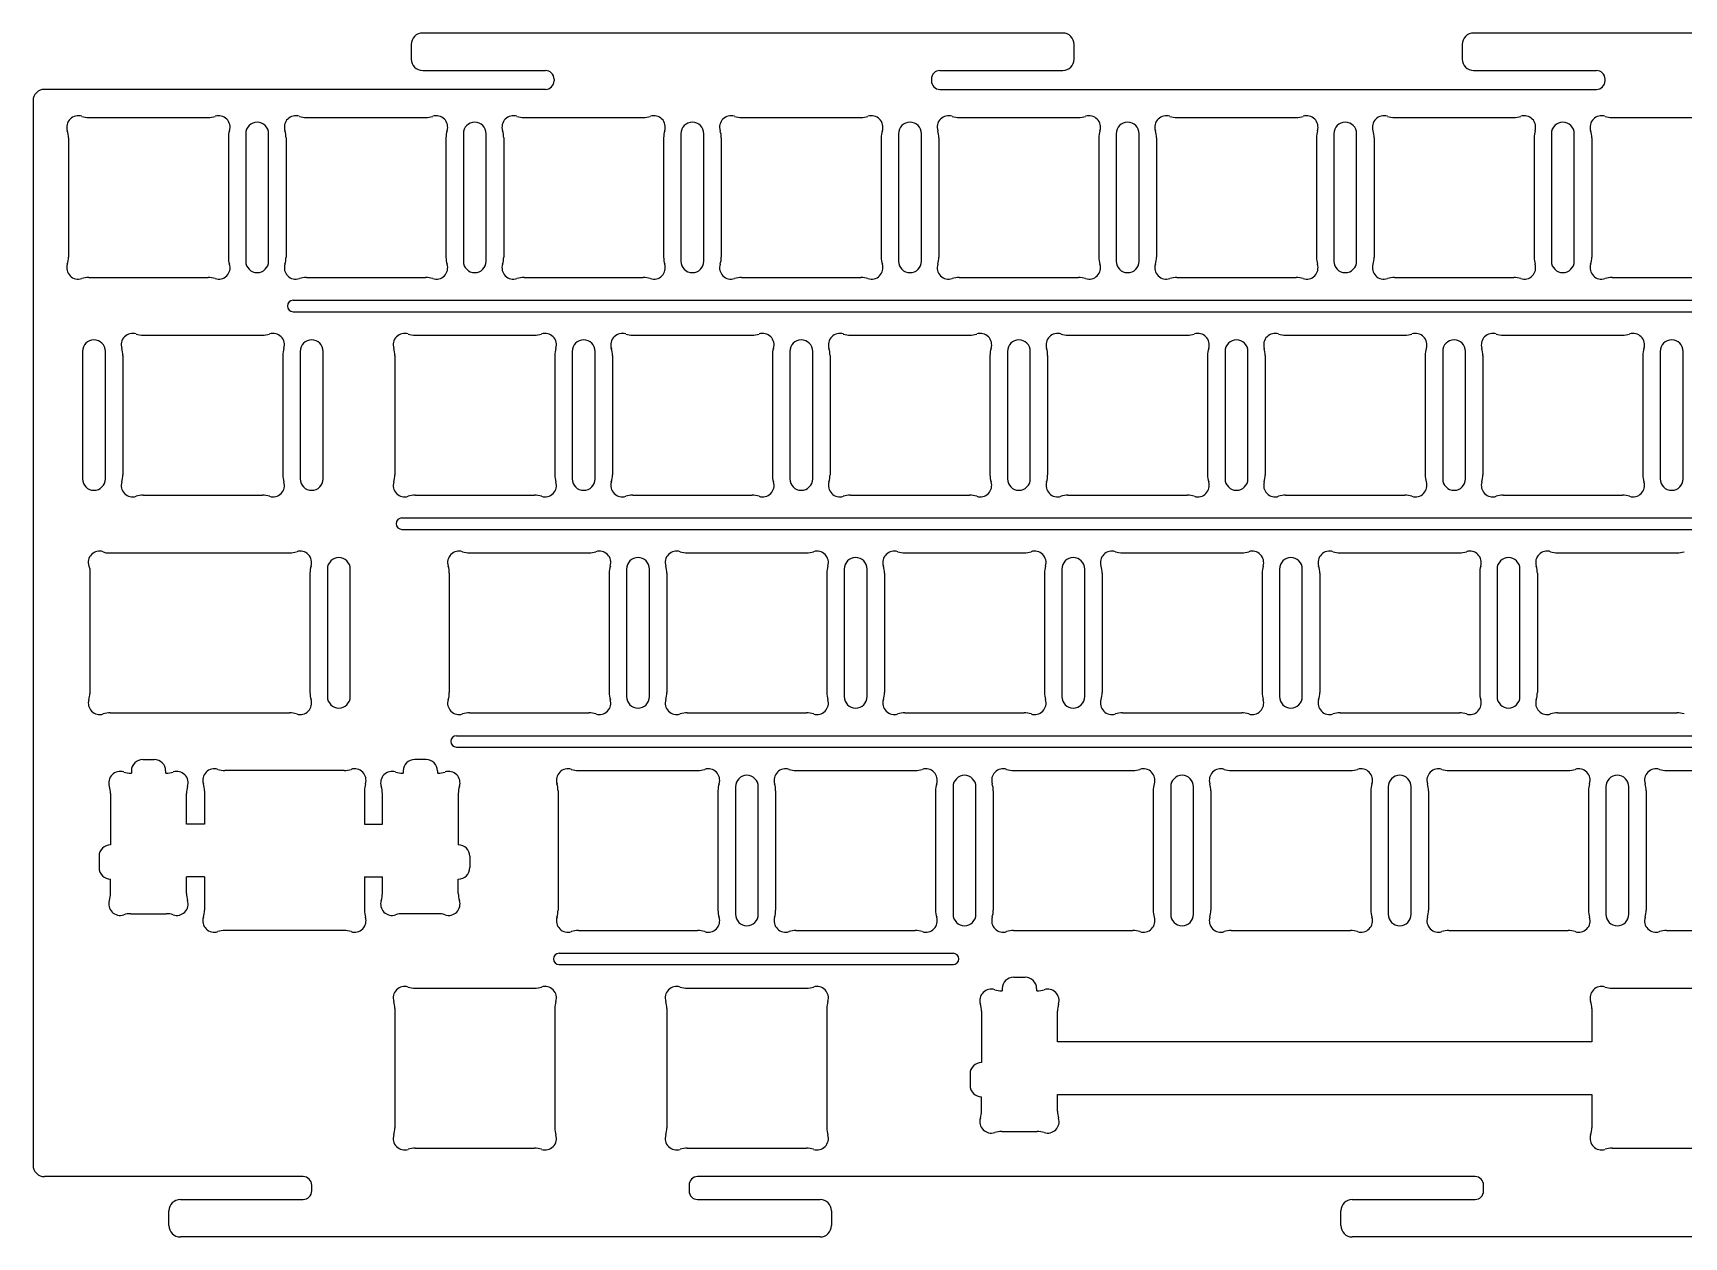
# Model space of a CAD drawing. Header units: millimetres. Extents: x 1875 to 2162, y 1940 to 2045.
# Drawn here: x 1875.2 to 2019.7, y 1939.7 to 2045 of the extents above; entities that cross this region are included whole.
import ezdxf

# ---------------------------------------------------------------- set-up
doc = ezdxf.new("R2010")
doc.units = ezdxf.units.MM

msp = doc.modelspace()

# ---------------------------------------------------------------- linework, layer by layer
for p, q in [((1965.31, 2045.02), (1909.28, 2045.02)), ((2057.31, 2045.02), (2001.28, 2045.02)), ((1908.28, 2044.02), (1908.28, 2042.74)), ((1966.31, 2042.74), (1966.31, 2044.02)), ((2000.28, 2044.02), (2000.28, 2042.74)), ((1909.28, 2041.74), (1920.03, 2041.74)), ((1920.78, 2040.99), (1920.78, 2040.84)), ((1953.81, 2040.99), (1953.81, 2040.84)), ((1954.56, 2041.74), (1965.31, 2041.74)), ((2001.28, 2041.74), (2012.03, 2041.74)), ((2012.78, 2040.84), (2012.78, 2040.99)), ((1920.03, 2040.09), (1876.17, 2040.09)), ((1954.56, 2040.09), (2012.03, 2040.09)), ((1875.17, 2039.09), (1875.17, 1945.94)), ((1880.05, 2037.63), (1890.49, 2037.63)), ((1899.1, 2037.63), (1909.54, 2037.63)), ((1918.15, 2037.63), (1928.59, 2037.63)), ((1937.2, 2037.63), (1947.64, 2037.63)), ((1956.25, 2037.63), (1966.69, 2037.63)), ((1975.3, 2037.63), (1985.74, 2037.63)), ((1994.35, 2037.63), (2004.79, 2037.63)), ((2013.4, 2037.63), (2023.84, 2037.63)), ((1878.27, 2035.85), (1878.27, 2025.41)), ((1892.27, 2035.85), (1892.27, 2025.41)), ((1893.79, 2036.21), (1893.79, 2025.05)), ((1895.79, 2025.05), (1895.79, 2036.21)), ((1897.32, 2035.85), (1897.32, 2025.41)), ((1911.32, 2035.85), (1911.32, 2025.41)), ((1912.84, 2036.21), (1912.84, 2025.05)), ((1914.84, 2025.05), (1914.84, 2036.21)), ((1916.37, 2035.85), (1916.37, 2025.41)), ((1930.37, 2035.85), (1930.37, 2025.41)), ((1931.89, 2036.21), (1931.89, 2025.05)), ((1933.89, 2025.05), (1933.89, 2036.21)), ((1935.42, 2035.85), (1935.42, 2025.41)), ((1949.42, 2035.85), (1949.42, 2025.41)), ((1950.94, 2036.21), (1950.94, 2025.05)), ((1952.94, 2025.05), (1952.94, 2036.21)), ((1954.47, 2035.85), (1954.47, 2025.41)), ((1968.47, 2035.85), (1968.47, 2025.41)), ((1969.99, 2036.21), (1969.99, 2025.05)), ((1971.99, 2025.05), (1971.99, 2036.21)), ((1973.52, 2035.85), (1973.52, 2025.41)), ((1987.52, 2035.85), (1987.52, 2025.41)), ((1989.04, 2036.21), (1989.04, 2025.05)), ((1991.04, 2025.05), (1991.04, 2036.21)), ((1992.57, 2035.85), (1992.57, 2025.41)), ((2006.57, 2035.85), (2006.57, 2025.41)), ((2008.09, 2036.21), (2008.09, 2025.05)), ((2010.09, 2025.05), (2010.09, 2036.21)), ((2011.62, 2035.85), (2011.62, 2025.41)), ((1880.05, 2023.63), (1890.49, 2023.63)), ((1899.1, 2023.63), (1909.54, 2023.63)), ((1918.15, 2023.63), (1928.59, 2023.63)), ((1937.2, 2023.63), (1947.64, 2023.63)), ((1956.25, 2023.63), (1966.69, 2023.63)), ((1975.3, 2023.63), (1985.74, 2023.63)), ((1994.35, 2023.63), (2004.79, 2023.63)), ((2013.4, 2023.63), (2023.84, 2023.63)), ((1897.94, 2021.63), (2120.94, 2021.63)), ((1897.94, 2020.63), (2120.94, 2020.63)), ((1884.81, 2018.58), (1895.25, 2018.58)), ((1908.62, 2018.58), (1919.06, 2018.58)), ((1927.67, 2018.58), (1938.11, 2018.58)), ((1946.72, 2018.58), (1957.16, 2018.58)), ((1965.77, 2018.58), (1976.21, 2018.58)), ((1984.82, 2018.58), (1995.26, 2018.58)), ((2003.87, 2018.58), (2014.31, 2018.58)), ((1879.5, 2017.16), (1879.5, 2006)), ((1881.5, 2006), (1881.5, 2017.16)), ((1883.03, 2016.8), (1883.03, 2006.36)), ((1897.03, 2016.8), (1897.03, 2006.36)), ((1898.56, 2017.16), (1898.56, 2006)), ((1900.56, 2006), (1900.56, 2017.16)), ((1906.84, 2016.8), (1906.84, 2006.36)), ((1920.84, 2016.8), (1920.84, 2006.36)), ((1922.37, 2017.16), (1922.37, 2006)), ((1924.37, 2006), (1924.37, 2017.16)), ((1925.89, 2016.8), (1925.89, 2006.36)), ((1939.89, 2016.8), (1939.89, 2006.36)), ((1941.42, 2017.16), (1941.42, 2006)), ((1943.42, 2006), (1943.42, 2017.16)), ((1944.94, 2016.8), (1944.94, 2006.36)), ((1958.94, 2016.8), (1958.94, 2006.36)), ((1960.47, 2017.16), (1960.47, 2006)), ((1962.47, 2006), (1962.47, 2017.16)), ((1963.99, 2016.8), (1963.99, 2006.36)), ((1977.99, 2016.8), (1977.99, 2006.36)), ((1979.52, 2017.16), (1979.52, 2006)), ((1981.52, 2006), (1981.52, 2017.16)), ((1983.04, 2016.8), (1983.04, 2006.36)), ((1997.04, 2016.8), (1997.04, 2006.36)), ((1998.57, 2017.16), (1998.57, 2006)), ((2000.57, 2006), (2000.57, 2017.16)), ((2002.09, 2016.8), (2002.09, 2006.36)), ((2016.09, 2016.8), (2016.09, 2006.36)), ((2017.62, 2017.16), (2017.62, 2006)), ((2019.62, 2006), (2019.62, 2017.16)), ((1884.81, 2004.58), (1895.25, 2004.58)), ((1908.62, 2004.58), (1919.06, 2004.58)), ((1927.67, 2004.58), (1938.11, 2004.58)), ((1946.72, 2004.58), (1957.16, 2004.58)), ((1965.77, 2004.58), (1976.21, 2004.58)), ((1984.82, 2004.58), (1995.26, 2004.58)), ((2003.87, 2004.58), (2014.31, 2004.58)), ((1907.46, 2002.58), (2130.46, 2002.58)), ((1907.46, 2001.58), (2130.46, 2001.58)), ((1881.54, 1999.53), (1897.63, 1999.53)), ((1913.39, 1999.53), (1923.83, 1999.53)), ((1932.44, 1999.53), (1942.88, 1999.53)), ((1951.49, 1999.53), (1961.93, 1999.53)), ((1970.54, 1999.53), (1980.98, 1999.53)), ((1989.59, 1999.53), (2000.03, 1999.53)), ((2008.63, 1999.53), (2019.08, 1999.53)), ((1880.15, 1998.14), (1880.15, 1987.2)), ((1899.41, 1997.75), (1899.41, 1987.31)), ((1900.94, 1998.11), (1900.94, 1986.95)), ((1902.94, 1986.95), (1902.94, 1998.11)), ((1911.61, 1997.75), (1911.61, 1987.31)), ((1925.61, 1997.75), (1925.61, 1987.31)), ((1927.13, 1998.11), (1927.13, 1986.95)), ((1929.13, 1986.95), (1929.13, 1998.11)), ((1930.66, 1997.75), (1930.66, 1987.31)), ((1944.66, 1997.75), (1944.66, 1987.31)), ((1946.18, 1998.11), (1946.18, 1986.95)), ((1948.18, 1986.95), (1948.18, 1998.11)), ((1949.71, 1997.75), (1949.71, 1987.31)), ((1963.71, 1997.75), (1963.71, 1987.31)), ((1965.23, 1998.11), (1965.23, 1986.95)), ((1967.23, 1986.95), (1967.23, 1998.11)), ((1968.76, 1997.75), (1968.76, 1987.31)), ((1982.76, 1997.75), (1982.76, 1987.31)), ((1984.28, 1998.11), (1984.28, 1986.95)), ((1986.28, 1986.95), (1986.28, 1998.11)), ((1987.81, 1997.75), (1987.81, 1987.31)), ((2001.81, 1997.75), (2001.81, 1987.31)), ((2003.33, 1998.11), (2003.33, 1986.95)), ((2005.33, 1986.95), (2005.33, 1998.11)), ((2006.86, 1997.75), (2006.86, 1987.31)), ((1881.93, 1985.53), (1897.63, 1985.53)), ((1913.39, 1985.53), (1923.83, 1985.53)), ((1932.44, 1985.53), (1942.88, 1985.53)), ((1951.49, 1985.53), (1961.93, 1985.53)), ((1970.54, 1985.53), (1980.98, 1985.53)), ((1989.59, 1985.53), (2000.03, 1985.53)), ((2008.63, 1985.53), (2019.08, 1985.53)), ((1912.23, 1983.53), (2135.23, 1983.53)), ((1884.78, 1981.45), (1885.78, 1981.45)), ((1909.58, 1981.45), (1908.58, 1981.45)), ((1912.23, 1982.53), (2135.23, 1982.53)), ((1883.73, 1980.25), (1883.78, 1980.25)), ((1883.78, 1980.45), (1883.78, 1980.25)), ((1886.78, 1980.45), (1886.78, 1980.25)), ((1886.82, 1980.25), (1886.78, 1980.25)), ((1902.4, 1980.48), (1891.96, 1980.48)), ((1907.53, 1980.25), (1907.58, 1980.25)), ((1907.58, 1980.45), (1907.58, 1980.25)), ((1910.58, 1980.45), (1910.58, 1980.25)), ((1910.62, 1980.25), (1910.58, 1980.25)), ((1922.91, 1980.48), (1933.35, 1980.48)), ((1941.96, 1980.48), (1952.4, 1980.48)), ((1961.01, 1980.48), (1971.45, 1980.48)), ((1980.06, 1980.48), (1990.5, 1980.48)), ((1999.11, 1980.48), (2009.55, 1980.48)), ((2018.16, 1980.48), (2028.6, 1980.48)), ((1890.18, 1978.7), (1890.18, 1975.78)), ((1904.18, 1978.7), (1904.18, 1975.78)), ((1921.13, 1978.7), (1921.13, 1968.26)), ((1935.13, 1978.7), (1935.13, 1968.26)), ((1936.66, 1979.06), (1936.66, 1967.9)), ((1938.66, 1967.9), (1938.66, 1979.06)), ((1940.18, 1978.7), (1940.18, 1968.26)), ((1954.18, 1978.7), (1954.18, 1968.26)), ((1955.71, 1979.06), (1955.71, 1967.9)), ((1957.71, 1967.9), (1957.71, 1979.06)), ((1959.23, 1978.7), (1959.23, 1968.26)), ((1973.23, 1978.7), (1973.23, 1968.26)), ((1974.76, 1979.06), (1974.76, 1967.9)), ((1976.76, 1967.9), (1976.76, 1979.06)), ((1978.28, 1978.7), (1978.28, 1968.26)), ((1992.28, 1978.7), (1992.28, 1968.26)), ((1993.81, 1979.06), (1993.81, 1967.9)), ((1995.81, 1967.9), (1995.81, 1979.06)), ((1997.33, 1978.7), (1997.33, 1968.26)), ((2011.33, 1978.7), (2011.33, 1968.26)), ((2012.86, 1979.06), (2012.86, 1967.9)), ((2014.86, 1967.9), (2014.86, 1979.06)), ((2016.38, 1978.7), (2016.38, 1968.26)), ((1881.95, 1978.47), (1881.95, 1973.98)), ((1888.6, 1975.78), (1888.6, 1978.47)), ((1905.75, 1975.78), (1905.75, 1978.47)), ((1912.4, 1978.47), (1912.4, 1973.98)), ((1890.18, 1975.78), (1888.6, 1975.78)), ((1904.18, 1975.78), (1905.75, 1975.78)), ((1880.95, 1972.98), (1880.95, 1971.98)), ((1913.4, 1972.98), (1913.4, 1971.98)), ((1881.95, 1969.73), (1881.95, 1970.98)), ((1888.6, 1969.73), (1888.6, 1971.18)), ((1890.18, 1971.18), (1888.6, 1971.18)), ((1890.18, 1971.18), (1890.18, 1968.26)), ((1904.18, 1971.18), (1905.75, 1971.18)), ((1904.18, 1971.18), (1904.18, 1968.26)), ((1905.75, 1969.73), (1905.75, 1971.18)), ((1912.4, 1969.73), (1912.4, 1970.98)), ((1883.73, 1967.95), (1886.82, 1967.95)), ((1910.62, 1967.95), (1907.53, 1967.95)), ((1902.4, 1966.48), (1891.96, 1966.48)), ((1922.91, 1966.48), (1933.35, 1966.48)), ((1941.96, 1966.48), (1952.4, 1966.48)), ((1961.01, 1966.48), (1971.45, 1966.48)), ((1980.06, 1966.48), (1990.5, 1966.48)), ((1999.11, 1966.48), (2009.55, 1966.48)), ((2018.16, 1966.48), (2028.6, 1966.48)), ((1921.23, 1964.49), (1955.71, 1964.49)), ((1921.23, 1963.49), (1955.71, 1963.49)), ((1908.62, 1961.43), (1919.07, 1961.43)), ((1932.44, 1961.43), (1942.88, 1961.43)), ((1959.97, 1961.2), (1960.02, 1961.2)), ((1960.02, 1961.4), (1960.02, 1961.2)), ((1961.02, 1962.4), (1962.02, 1962.4)), ((1963.02, 1961.4), (1963.02, 1961.2)), ((1963.07, 1961.2), (1963.02, 1961.2)), ((2013.4, 1961.43), (2023.84, 1961.43)), ((1906.85, 1959.65), (1906.85, 1949.21)), ((1920.85, 1959.65), (1920.85, 1949.21)), ((1930.66, 1959.65), (1930.66, 1949.21)), ((1944.66, 1959.65), (1944.66, 1949.21)), ((1958.2, 1959.42), (1958.2, 1954.93)), ((1964.85, 1956.73), (1964.85, 1959.42)), ((2011.62, 1959.65), (2011.62, 1956.73)), ((1957.2, 1953.93), (1957.2, 1952.93)), ((1958.2, 1950.68), (1958.2, 1951.93)), ((1964.85, 1950.68), (1964.85, 1952.13)), ((2011.62, 1952.13), (2011.62, 1949.21)), ((1959.97, 1948.9), (1963.07, 1948.9)), ((1908.62, 1947.43), (1919.07, 1947.43)), ((1932.44, 1947.43), (1942.88, 1947.43)), ((2013.4, 1947.43), (2023.84, 1947.43)), ((1898.82, 1944.94), (1876.17, 1944.94)), ((1899.57, 1943.69), (1899.57, 1944.19)), ((1932.6, 1944.19), (1932.6, 1943.69)), ((2001.4, 1944.94), (1933.35, 1944.94)), ((2002.15, 1943.69), (2002.15, 1944.19)), ((1888.07, 1942.94), (1898.82, 1942.94)), ((1933.35, 1942.94), (1944.07, 1942.94)), ((1990.65, 1942.94), (2001.4, 1942.94)), ((1887.07, 1940.66), (1887.07, 1941.94)), ((1945.07, 1941.94), (1945.07, 1940.66)), ((1989.65, 1940.66), (1989.65, 1941.94)), ((1944.07, 1939.66), (1888.07, 1939.66)), ((2046.65, 1939.66), (1990.65, 1939.66))]:
    msp.add_line(p, q)
at = {"color": 0}
for p, q in [((2011.62, 1956.73), (1964.85, 1956.73)), ((1964.85, 1952.13), (2011.62, 1952.13))]:
    msp.add_line(p, q, dxfattribs=at)
for points in [[(1881.31, 1999.63), (1881.54, 1999.53)], [(1880.05, 1998.37), (1880.15, 1998.14)]]:
    msp.add_lwpolyline(points)
for centre, radius, start, end in [((1909.28, 2044.02), 1, 90, 180), ((1965.31, 2044.02), 1, 0, 90), ((2001.28, 2044.02), 1, 90, 180), ((1909.28, 2042.74), 1, 180, 270), ((1965.31, 2042.74), 1, 270, 0), ((2001.28, 2042.74), 1, 180, 270), ((1920.03, 2040.99), 0.75, 0, 90), ((1920.03, 2040.84), 0.75, 270, 0), ((1954.56, 2040.99), 0.75, 90, 180), ((1954.56, 2040.84), 0.75, 180, 270), ((2012.03, 2040.99), 0.75, 360, 90), ((2012.03, 2040.84), 0.75, 270, 360), ((1876.17, 2039.09), 1, 90, 180), ((1879.12, 2036.78), 1, 72.0237, 197.9763), ((1876.27, 2035.85), 2, 0, 17.9763), ((1880.05, 2039.63), 2, 252.0237, 270), ((1890.49, 2039.63), 2, 270, 287.9763), ((1891.42, 2036.78), 1, 342.0237, 107.9763), ((1894.27, 2035.85), 2, 162.0237, 180), ((1894.79, 2036.21), 1, 0, 180), ((1898.17, 2036.78), 1, 72.0237, 197.9763), ((1895.32, 2035.85), 2, 0, 17.9763), ((1899.1, 2039.63), 2, 252.0237, 270), ((1909.54, 2039.63), 2, 270, 287.9763), ((1910.47, 2036.78), 1, 342.0237, 107.9763), ((1913.32, 2035.85), 2, 162.0237, 180), ((1913.84, 2036.21), 1, 0, 180), ((1917.22, 2036.78), 1, 72.0237, 197.9763), ((1914.37, 2035.85), 2, 0, 17.9763), ((1918.15, 2039.63), 2, 252.0237, 270), ((1928.59, 2039.63), 2, 270, 287.9763), ((1929.52, 2036.78), 1, 342.0237, 107.9763), ((1932.37, 2035.85), 2, 162.0237, 180), ((1932.89, 2036.21), 1, 0, 180), ((1936.27, 2036.78), 1, 72.0237, 197.9763), ((1933.42, 2035.85), 2, 0, 17.9763), ((1937.2, 2039.63), 2, 252.0237, 270), ((1947.64, 2039.63), 2, 270, 287.9763), ((1948.57, 2036.78), 1, 342.0237, 107.9763), ((1951.42, 2035.85), 2, 162.0237, 180), ((1951.94, 2036.21), 1, 0, 180), ((1955.32, 2036.78), 1, 72.0237, 197.9763), ((1952.47, 2035.85), 2, 0, 17.9763), ((1956.25, 2039.63), 2, 252.0237, 270), ((1966.69, 2039.63), 2, 270, 287.9763), ((1967.62, 2036.78), 1, 342.0237, 107.9763), ((1970.47, 2035.85), 2, 162.0237, 180), ((1970.99, 2036.21), 1, 0, 180), ((1974.37, 2036.78), 1, 72.0237, 197.9763), ((1971.52, 2035.85), 2, 0, 17.9763), ((1975.3, 2039.63), 2, 252.0237, 270), ((1985.74, 2039.63), 2, 270, 287.9763), ((1986.66, 2036.78), 1, 342.0237, 107.9763), ((1989.52, 2035.85), 2, 162.0237, 180), ((1990.04, 2036.21), 1, 0, 180), ((1993.42, 2036.78), 1, 72.0237, 197.9763), ((1990.57, 2035.85), 2, 0, 17.9763), ((1994.35, 2039.63), 2, 252.0237, 270), ((2004.79, 2039.63), 2, 270, 287.9763), ((2005.71, 2036.78), 1, 342.0237, 107.9763), ((2008.57, 2035.85), 2, 162.0237, 180), ((2009.09, 2036.21), 1, 0, 180), ((2012.47, 2036.78), 1, 72.0237, 197.9763), ((2009.62, 2035.85), 2, 0, 17.9763), ((2013.4, 2039.63), 2, 252.0237, 270), ((1879.12, 2024.48), 1, 162.0237, 287.9763), ((1876.27, 2025.41), 2, 342.0237, 0), ((1891.42, 2024.48), 1, 252.0237, 17.9763), ((1894.27, 2025.41), 2, 180, 197.9763), ((1894.79, 2025.05), 1, 180, 360), ((1898.17, 2024.48), 1, 162.0237, 287.9763), ((1895.32, 2025.41), 2, 342.0237, 0), ((1910.47, 2024.48), 1, 252.0237, 17.9763), ((1913.32, 2025.41), 2, 180, 197.9763), ((1913.84, 2025.05), 1, 180, 360), ((1917.22, 2024.48), 1, 162.0237, 287.9763), ((1914.37, 2025.41), 2, 342.0237, 0), ((1929.52, 2024.48), 1, 252.0237, 17.9763), ((1932.37, 2025.41), 2, 180, 197.9763), ((1932.89, 2025.05), 1, 180, 360), ((1936.27, 2024.48), 1, 162.0237, 287.9763), ((1933.42, 2025.41), 2, 342.0237, 0), ((1948.57, 2024.48), 1, 252.0237, 17.9763), ((1951.42, 2025.41), 2, 180, 197.9763), ((1951.94, 2025.05), 1, 180, 360), ((1955.32, 2024.48), 1, 162.0237, 287.9763), ((1952.47, 2025.41), 2, 342.0237, 0), ((1967.62, 2024.48), 1, 252.0237, 17.9763), ((1970.47, 2025.41), 2, 180, 197.9763), ((1970.99, 2025.05), 1, 180, 360), ((1974.37, 2024.48), 1, 162.0237, 287.9763), ((1971.52, 2025.41), 2, 342.0237, 0), ((1986.66, 2024.48), 1, 252.0237, 17.9763), ((1989.52, 2025.41), 2, 180, 197.9763), ((1990.04, 2025.05), 1, 180, 360), ((1993.42, 2024.48), 1, 162.0237, 287.9763), ((1990.57, 2025.41), 2, 342.0237, 0), ((2005.71, 2024.48), 1, 252.0237, 17.9763), ((2008.57, 2025.41), 2, 180, 197.9763), ((2009.09, 2025.05), 1, 180, 360), ((2012.47, 2024.48), 1, 162.0237, 287.9763), ((2009.62, 2025.41), 2, 342.0237, 0), ((1880.05, 2021.63), 2, 90, 107.9763), ((1890.49, 2021.63), 2, 72.0237, 90), ((1899.1, 2021.63), 2, 90, 107.9763), ((1909.54, 2021.63), 2, 72.0237, 90), ((1918.15, 2021.63), 2, 90, 107.9763), ((1928.59, 2021.63), 2, 72.0237, 90), ((1937.2, 2021.63), 2, 90, 107.9763), ((1947.64, 2021.63), 2, 72.0237, 90), ((1956.25, 2021.63), 2, 90, 107.9763), ((1966.69, 2021.63), 2, 72.0237, 90), ((1975.3, 2021.63), 2, 90, 107.9763), ((1985.74, 2021.63), 2, 72.0237, 90), ((1994.35, 2021.63), 2, 90, 107.9763), ((2004.79, 2021.63), 2, 72.0237, 90), ((2013.4, 2021.63), 2, 90, 107.9763), ((1897.94, 2021.13), 0.5, 90, 270), ((1880.5, 2017.16), 1, 0, 180), ((1883.89, 2017.73), 1, 72.0237, 197.9763), ((1884.81, 2020.58), 2, 252.0237, 270), ((1895.25, 2020.58), 2, 270, 287.9763), ((1896.18, 2017.73), 1, 342.0237, 107.9763), ((1899.56, 2017.16), 1, 0, 180), ((1907.7, 2017.73), 1, 72.0237, 197.9763), ((1908.62, 2020.58), 2, 252.0237, 270), ((1919.06, 2020.58), 2, 270, 287.9763), ((1919.99, 2017.73), 1, 342.0237, 107.9763), ((1923.37, 2017.16), 1, 0, 180), ((1926.75, 2017.73), 1, 72.0237, 197.9763), ((1927.67, 2020.58), 2, 252.0237, 270), ((1938.11, 2020.58), 2, 270, 287.9763), ((1939.04, 2017.73), 1, 342.0237, 107.9763), ((1942.42, 2017.16), 1, 0, 180), ((1945.8, 2017.73), 1, 72.0237, 197.9763), ((1946.72, 2020.58), 2, 252.0237, 270), ((1957.16, 2020.58), 2, 270, 287.9763), ((1958.09, 2017.73), 1, 342.0237, 107.9763), ((1961.47, 2017.16), 1, 0, 180), ((1964.85, 2017.73), 1, 72.0237, 197.9763), ((1965.77, 2020.58), 2, 252.0237, 270), ((1976.21, 2020.58), 2, 270, 287.9763), ((1977.14, 2017.73), 1, 342.0237, 107.9763), ((1980.52, 2017.16), 1, 0, 180), ((1983.9, 2017.73), 1, 72.0237, 197.9763), ((1984.82, 2020.58), 2, 252.0237, 270), ((1995.26, 2020.58), 2, 270, 287.9763), ((1996.19, 2017.73), 1, 342.0237, 107.9763), ((1999.57, 2017.16), 1, 0, 180), ((2002.95, 2017.73), 1, 72.0237, 197.9763), ((2003.87, 2020.58), 2, 252.0237, 270), ((2014.31, 2020.58), 2, 270, 287.9763), ((2015.24, 2017.73), 1, 342.0237, 107.9763), ((2018.62, 2017.16), 1, 0, 180), ((1881.03, 2016.8), 2, 0, 17.9763), ((1899.03, 2016.8), 2, 162.0237, 180), ((1904.84, 2016.8), 2, 0, 17.9763), ((1922.84, 2016.8), 2, 162.0237, 180), ((1923.89, 2016.8), 2, 0, 17.9763), ((1941.89, 2016.8), 2, 162.0237, 180), ((1942.94, 2016.8), 2, 0, 17.9763), ((1960.94, 2016.8), 2, 162.0237, 180), ((1961.99, 2016.8), 2, 0, 17.9763), ((1979.99, 2016.8), 2, 162.0237, 180), ((1981.04, 2016.8), 2, 0, 17.9763), ((1999.04, 2016.8), 2, 162.0237, 180), ((2000.09, 2016.8), 2, 0, 17.9763), ((2018.09, 2016.8), 2, 162.0237, 180), ((1880.5, 2006), 1, 180, 360), ((1881.03, 2006.36), 2, 342.0237, 0), ((1899.03, 2006.36), 2, 180, 197.9763), ((1899.56, 2006), 1, 180, 360), ((1904.84, 2006.36), 2, 342.0237, 0), ((1922.84, 2006.36), 2, 180, 197.9763), ((1923.37, 2006), 1, 180, 360), ((1923.89, 2006.36), 2, 342.0237, 0), ((1941.89, 2006.36), 2, 180, 197.9763), ((1942.42, 2006), 1, 180, 360), ((1942.94, 2006.36), 2, 342.0237, 0), ((1960.94, 2006.36), 2, 180, 197.9763), ((1961.47, 2006), 1, 180, 360), ((1961.99, 2006.36), 2, 342.0237, 0), ((1979.99, 2006.36), 2, 180, 197.9763), ((1980.52, 2006), 1, 180, 360), ((1981.04, 2006.36), 2, 342.0237, 0), ((1999.04, 2006.36), 2, 180, 197.9763), ((1999.57, 2006), 1, 180, 360), ((2000.09, 2006.36), 2, 342.0237, 0), ((2018.09, 2006.36), 2, 180, 197.9763), ((2018.62, 2006), 1, 180, 360), ((1883.89, 2005.43), 1, 162.0237, 287.9763), ((1884.81, 2002.58), 2, 90, 107.9763), ((1895.25, 2002.58), 2, 72.0237, 90), ((1896.18, 2005.43), 1, 252.0237, 17.9763), ((1907.7, 2005.43), 1, 162.0237, 287.9763), ((1908.62, 2002.58), 2, 90, 107.9763), ((1919.06, 2002.58), 2, 72.0237, 90), ((1919.99, 2005.43), 1, 252.0237, 17.9763), ((1926.75, 2005.43), 1, 162.0237, 287.9763), ((1927.67, 2002.58), 2, 90, 107.9763), ((1938.11, 2002.58), 2, 72.0237, 90), ((1939.04, 2005.43), 1, 252.0237, 17.9763), ((1945.8, 2005.43), 1, 162.0237, 287.9763), ((1946.72, 2002.58), 2, 90, 107.9763), ((1957.16, 2002.58), 2, 72.0237, 90), ((1958.09, 2005.43), 1, 252.0237, 17.9763), ((1964.85, 2005.43), 1, 162.0237, 287.9763), ((1965.77, 2002.58), 2, 90, 107.9763), ((1976.21, 2002.58), 2, 72.0237, 90), ((1977.14, 2005.43), 1, 252.0237, 17.9763), ((1983.9, 2005.43), 1, 162.0237, 287.9763), ((1984.82, 2002.58), 2, 90, 107.9763), ((1995.26, 2002.58), 2, 72.0237, 90), ((1996.19, 2005.43), 1, 252.0237, 17.9763), ((2002.95, 2005.43), 1, 162.0237, 287.9763), ((2003.87, 2002.58), 2, 90, 107.9763), ((2014.31, 2002.58), 2, 72.0237, 90), ((2015.24, 2005.43), 1, 252.0237, 17.9763), ((1907.46, 2002.08), 0.5, 90, 270), ((1881, 1998.68), 1, 72.0237, 197.9763), ((1897.63, 2001.53), 2, 270, 287.9763), ((1898.56, 1998.68), 1, 342.0237, 107.9763), ((1901.94, 1998.11), 1, 0, 180), ((1912.46, 1998.68), 1, 72.0237, 197.9763), ((1913.39, 2001.53), 2, 252.0237, 270), ((1923.83, 2001.53), 2, 270, 287.9763), ((1924.75, 1998.68), 1, 342.0237, 107.9763), ((1928.13, 1998.11), 1, 0, 180), ((1931.51, 1998.68), 1, 72.0237, 197.9763), ((1932.44, 2001.53), 2, 252.0237, 270), ((1942.88, 2001.53), 2, 270, 287.9763), ((1943.8, 1998.68), 1, 342.0237, 107.9763), ((1947.18, 1998.11), 1, 0, 180), ((1950.56, 1998.68), 1, 72.0237, 197.9763), ((1951.49, 2001.53), 2, 252.0237, 270), ((1961.93, 2001.53), 2, 270, 287.9763), ((1962.85, 1998.68), 1, 342.0237, 107.9763), ((1966.23, 1998.11), 1, 0, 180), ((1969.61, 1998.68), 1, 72.0237, 197.9763), ((1970.54, 2001.53), 2, 252.0237, 270), ((1980.98, 2001.53), 2, 270, 287.9763), ((1981.9, 1998.68), 1, 342.0237, 107.9763), ((1985.28, 1998.11), 1, 0, 180), ((1988.66, 1998.68), 1, 72.0237, 197.9763), ((1989.59, 2001.53), 2, 252.0237, 270), ((2000.03, 2001.53), 2, 270, 287.9763), ((2000.95, 1998.68), 1, 342.0237, 107.9763), ((2004.33, 1998.11), 1, 0, 180), ((2007.71, 1998.68), 1, 72.0237, 197.9763), ((2008.63, 2001.53), 2, 252.0237, 270), ((2019.08, 2001.53), 2, 270, 287.9763), ((1901.41, 1997.75), 2, 162.0237, 180), ((1909.61, 1997.75), 2, 0, 17.9763), ((1927.61, 1997.75), 2, 162.0237, 180), ((1928.66, 1997.75), 2, 0, 17.9763), ((1946.66, 1997.75), 2, 162.0237, 180), ((1947.71, 1997.75), 2, 0, 17.9763), ((1965.71, 1997.75), 2, 162.0237, 180), ((1966.76, 1997.75), 2, 0, 17.9763), ((1984.76, 1997.75), 2, 162.0237, 180), ((1985.81, 1997.75), 2, 0, 17.9763), ((2003.81, 1997.75), 2, 162.0237, 180), ((2004.86, 1997.75), 2, 0, 17.9763), ((1901.41, 1987.31), 2, 180, 197.9763), ((1909.61, 1987.31), 2, 342.0237, 0), ((1927.61, 1987.31), 2, 180, 197.9763), ((1928.66, 1987.31), 2, 342.0237, 0), ((1946.66, 1987.31), 2, 180, 197.9763), ((1947.71, 1987.31), 2, 342.0237, 0), ((1965.71, 1987.31), 2, 180, 197.9763), ((1966.76, 1987.31), 2, 342.0237, 0), ((1984.76, 1987.31), 2, 180, 197.9763), ((1985.81, 1987.31), 2, 342.0237, 0), ((2003.81, 1987.31), 2, 180, 197.9763), ((2004.86, 1987.31), 2, 342.0237, 0), ((1881.01, 1986.38), 1, 162.0237, 287.9763), ((1878.15, 1987.31), 2, 342.0237, 356.8614), ((1898.56, 1986.38), 1, 252.0237, 17.9763), ((1901.94, 1986.95), 1, 180, 360), ((1912.46, 1986.38), 1, 162.0237, 287.9763), ((1924.75, 1986.38), 1, 252.0237, 17.9763), ((1928.13, 1986.95), 1, 180, 360), ((1931.51, 1986.38), 1, 162.0237, 287.9763), ((1943.8, 1986.38), 1, 252.0237, 17.9763), ((1947.18, 1986.95), 1, 180, 360), ((1950.56, 1986.38), 1, 162.0237, 287.9763), ((1962.85, 1986.38), 1, 252.0237, 17.9763), ((1966.23, 1986.95), 1, 180, 360), ((1969.61, 1986.38), 1, 162.0237, 287.9763), ((1981.9, 1986.38), 1, 252.0237, 17.9763), ((1985.28, 1986.95), 1, 180, 360), ((1988.66, 1986.38), 1, 162.0237, 287.9763), ((2000.95, 1986.38), 1, 252.0237, 17.9763), ((2004.33, 1986.95), 1, 180, 360), ((2007.71, 1986.38), 1, 162.0237, 287.9763), ((1881.93, 1983.53), 2, 90, 107.9763), ((1897.63, 1983.53), 2, 72.0237, 90), ((1913.39, 1983.53), 2, 90, 107.9763), ((1923.83, 1983.53), 2, 72.0237, 90), ((1932.44, 1983.53), 2, 90, 107.9763), ((1942.88, 1983.53), 2, 72.0237, 90), ((1951.49, 1983.53), 2, 90, 107.9763), ((1961.93, 1983.53), 2, 72.0237, 90), ((1970.54, 1983.53), 2, 90, 107.9763), ((1980.98, 1983.53), 2, 72.0237, 90), ((1989.59, 1983.53), 2, 90, 107.9763), ((2000.03, 1983.53), 2, 72.0237, 90), ((2008.63, 1983.53), 2, 90, 107.9763), ((2019.08, 1983.53), 2, 72.0237, 90), ((1912.23, 1983.03), 0.5, 90, 270), ((1884.78, 1980.45), 1, 90, 180), ((1885.78, 1980.45), 1, 360, 90), ((1908.58, 1980.45), 1, 90, 180), ((1909.58, 1980.45), 1, 0, 90), ((1882.8, 1979.4), 1, 72.0237, 197.9763), ((1883.73, 1982.25), 2, 252.0237, 270), ((1886.82, 1982.25), 2, 270, 287.9763), ((1887.75, 1979.4), 1, 342.0237, 107.9763), ((1891.03, 1979.63), 1, 72.0237, 197.9763), ((1891.96, 1982.48), 2, 252.0237, 270), ((1902.4, 1982.48), 2, 270, 287.9763), ((1903.32, 1979.63), 1, 342.0237, 107.9763), ((1906.6, 1979.4), 1, 72.0237, 197.9763), ((1907.53, 1982.25), 2, 252.0237, 270), ((1910.62, 1982.25), 2, 270, 287.9763), ((1911.55, 1979.4), 1, 342.0237, 107.9763), ((1921.99, 1979.63), 1, 72.0237, 197.9763), ((1922.91, 1982.48), 2, 252.0237, 270), ((1933.35, 1982.48), 2, 270, 287.9763), ((1934.28, 1979.63), 1, 342.0237, 107.9763), ((1937.66, 1979.06), 1, 0, 180), ((1941.04, 1979.63), 1, 72.0237, 197.9763), ((1941.96, 1982.48), 2, 252.0237, 270), ((1952.4, 1982.48), 2, 270, 287.9763), ((1953.33, 1979.63), 1, 342.0237, 107.9763), ((1956.71, 1979.06), 1, 0, 180), ((1960.09, 1979.63), 1, 72.0237, 197.9763), ((1961.01, 1982.48), 2, 252.0237, 270), ((1971.45, 1982.48), 2, 270, 287.9763), ((1972.38, 1979.63), 1, 342.0237, 107.9763), ((1975.76, 1979.06), 1, 0, 180), ((1979.14, 1979.63), 1, 72.0237, 197.9763), ((1980.06, 1982.48), 2, 252.0237, 270), ((1990.5, 1982.48), 2, 270, 287.9763), ((1991.43, 1979.63), 1, 342.0237, 107.9763), ((1994.81, 1979.06), 1, 0, 180), ((1998.19, 1979.63), 1, 72.0237, 197.9763), ((1999.11, 1982.48), 2, 252.0237, 270), ((2009.55, 1982.48), 2, 270, 287.9763), ((2010.48, 1979.63), 1, 342.0237, 107.9763), ((2013.86, 1979.06), 1, 0, 180), ((2017.24, 1979.63), 1, 72.0237, 197.9763), ((2018.16, 1982.48), 2, 252.0237, 270), ((1879.95, 1978.47), 2, 0, 17.9763), ((1890.6, 1978.47), 2, 162.0237, 180), ((1888.18, 1978.7), 2, 0, 17.9763), ((1906.18, 1978.7), 2, 162.0237, 180), ((1903.75, 1978.47), 2, 0, 17.9763), ((1914.4, 1978.47), 2, 162.0237, 180), ((1919.13, 1978.7), 2, 0, 17.9763), ((1937.13, 1978.7), 2, 162.0237, 180), ((1938.18, 1978.7), 2, 0, 17.9763), ((1956.18, 1978.7), 2, 162.0237, 180), ((1957.23, 1978.7), 2, 0, 17.9763), ((1975.23, 1978.7), 2, 162.0237, 180), ((1976.28, 1978.7), 2, 0, 17.9763), ((1994.28, 1978.7), 2, 162.0237, 180), ((1995.33, 1978.7), 2, 0, 17.9763), ((2013.33, 1978.7), 2, 162.0237, 180), ((2014.38, 1978.7), 2, 0, 17.9763), ((1881.95, 1972.98), 1, 90, 180), ((1912.4, 1972.98), 1, 0, 90), ((1881.95, 1971.98), 1, 180, 270), ((1912.4, 1971.98), 1, 270, 0), ((1882.8, 1968.8), 1, 162.0237, 287.9763), ((1879.95, 1969.73), 2, 342.0237, 0), ((1887.75, 1968.8), 1, 252.0237, 17.9763), ((1890.6, 1969.73), 2, 180, 197.9763), ((1906.6, 1968.8), 1, 162.0237, 287.9763), ((1903.75, 1969.73), 2, 342.0237, 0), ((1911.55, 1968.8), 1, 252.0237, 17.9763), ((1914.4, 1969.73), 2, 180, 197.9763), ((1883.73, 1965.95), 2, 90, 107.9763), ((1886.82, 1965.95), 2, 72.0237, 90), ((1891.03, 1967.33), 1, 162.0237, 287.9763), ((1888.18, 1968.26), 2, 342.0237, 0), ((1903.32, 1967.33), 1, 252.0237, 17.9763), ((1906.18, 1968.26), 2, 180, 197.9763), ((1907.53, 1965.95), 2, 90, 107.9763), ((1910.62, 1965.95), 2, 72.0237, 90), ((1921.99, 1967.33), 1, 162.0237, 287.9763), ((1919.13, 1968.26), 2, 342.0237, 0), ((1934.28, 1967.33), 1, 252.0237, 17.9763), ((1937.13, 1968.26), 2, 180, 197.9763), ((1937.66, 1967.9), 1, 180, 360), ((1941.04, 1967.33), 1, 162.0237, 287.9763), ((1938.18, 1968.26), 2, 342.0237, 0), ((1953.33, 1967.33), 1, 252.0237, 17.9763), ((1956.18, 1968.26), 2, 180, 197.9763), ((1956.71, 1967.9), 1, 180, 360), ((1960.09, 1967.33), 1, 162.0237, 287.9763), ((1957.23, 1968.26), 2, 342.0237, 0), ((1972.38, 1967.33), 1, 252.0237, 17.9763), ((1975.23, 1968.26), 2, 180, 197.9763), ((1975.76, 1967.9), 1, 180, 360), ((1979.14, 1967.33), 1, 162.0237, 287.9763), ((1976.28, 1968.26), 2, 342.0237, 0), ((1991.43, 1967.33), 1, 252.0237, 17.9763), ((1994.28, 1968.26), 2, 180, 197.9763), ((1994.81, 1967.9), 1, 180, 360), ((1998.19, 1967.33), 1, 162.0237, 287.9763), ((1995.33, 1968.26), 2, 342.0237, 0), ((2010.48, 1967.33), 1, 252.0237, 17.9763), ((2013.33, 1968.26), 2, 180, 197.9763), ((2013.86, 1967.9), 1, 180, 360), ((2017.24, 1967.33), 1, 162.0237, 287.9763), ((2014.38, 1968.26), 2, 342.0237, 0), ((1891.96, 1964.48), 2, 90, 107.9763), ((1902.4, 1964.48), 2, 72.0237, 90), ((1922.91, 1964.48), 2, 90, 107.9763), ((1933.35, 1964.48), 2, 72.0237, 90), ((1941.96, 1964.48), 2, 90, 107.9763), ((1952.4, 1964.48), 2, 72.0237, 90), ((1961.01, 1964.48), 2, 90, 107.9763), ((1971.45, 1964.48), 2, 72.0237, 90), ((1980.06, 1964.48), 2, 90, 107.9763), ((1990.5, 1964.48), 2, 72.0237, 90), ((1999.11, 1964.48), 2, 90, 107.9763), ((2009.55, 1964.48), 2, 72.0237, 90), ((2018.16, 1964.48), 2, 90, 107.9763), ((1921.23, 1963.99), 0.5, 90, 270), ((1907.7, 1960.58), 1, 72.0237, 197.9763), ((1908.62, 1963.43), 2, 252.0237, 270), ((1919.07, 1963.43), 2, 270, 287.9763), ((1919.99, 1960.58), 1, 342.0237, 107.9763), ((1931.51, 1960.58), 1, 72.0237, 197.9763), ((1932.44, 1963.43), 2, 252.0237, 270), ((1942.88, 1963.43), 2, 270, 287.9763), ((1943.8, 1960.58), 1, 342.0237, 107.9763), ((1959.05, 1960.35), 1, 72.0237, 197.9763), ((1959.97, 1963.2), 2, 252.0237, 270), ((1961.02, 1961.4), 1, 90, 180), ((1962.02, 1961.4), 1, 360, 90), ((1963.07, 1963.2), 2, 270, 287.9763), ((1963.99, 1960.35), 1, 342.0237, 107.9763), ((2012.47, 1960.58), 1, 72.0237, 197.9763), ((2013.4, 1963.43), 2, 252.0237, 270), ((1904.85, 1959.65), 2, 0, 17.9763), ((1922.85, 1959.65), 2, 162.0237, 180), ((1928.66, 1959.65), 2, 0, 17.9763), ((1946.66, 1959.65), 2, 162.0237, 180), ((1956.2, 1959.42), 2, 0, 17.9763), ((1966.85, 1959.42), 2, 162.0237, 180), ((2009.62, 1959.65), 2, 0, 17.9763), ((1958.2, 1953.93), 1, 90, 180), ((1958.2, 1952.93), 1, 180, 270), ((1959.05, 1949.75), 1, 162.0237, 287.9763), ((1956.2, 1950.68), 2, 342.0237, 0), ((1963.99, 1949.75), 1, 252.0237, 17.9763), ((1966.85, 1950.68), 2, 180, 197.9763), ((1907.7, 1948.28), 1, 162.0237, 287.9763), ((1904.85, 1949.21), 2, 342.0237, 0), ((1919.99, 1948.28), 1, 252.0237, 17.9763), ((1922.85, 1949.21), 2, 180, 197.9763), ((1931.51, 1948.28), 1, 162.0237, 287.9763), ((1928.66, 1949.21), 2, 342.0237, 0), ((1943.8, 1948.28), 1, 252.0237, 17.9763), ((1946.66, 1949.21), 2, 180, 197.9763), ((1959.97, 1946.9), 2, 90, 107.9763), ((1963.07, 1946.9), 2, 72.0237, 90), ((2012.47, 1948.28), 1, 162.0237, 287.9763), ((2009.62, 1949.21), 2, 342.0237, 0), ((1908.62, 1945.43), 2, 90, 107.9763), ((1919.07, 1945.43), 2, 72.0237, 90), ((1932.44, 1945.43), 2, 90, 107.9763), ((1942.88, 1945.43), 2, 72.0237, 90), ((2013.4, 1945.43), 2, 90, 107.9763), ((1876.17, 1945.94), 1, 180, 270), ((1898.82, 1944.19), 0.75, 0, 90), ((1933.35, 1944.19), 0.75, 90, 180), ((2001.4, 1944.19), 0.75, 0, 90), ((1888.07, 1941.94), 1, 90, 180), ((1898.82, 1943.69), 0.75, 270, 0), ((1933.35, 1943.69), 0.75, 180, 270), ((1944.07, 1941.94), 1, 0, 90), ((1990.65, 1941.94), 1, 90, 180), ((2001.4, 1943.69), 0.75, 270, 0), ((1888.07, 1940.66), 1, 180, 270), ((1944.07, 1940.66), 1, 270, 0), ((1990.65, 1940.66), 1, 180, 270)]:
    msp.add_arc(centre, radius, start, end)
at = {"linetype": 'Continuous'}
msp.add_arc((1955.71, 1963.99), 0.5, 270, 90, dxfattribs=at)

doc.saveas('drawing.dxf')
